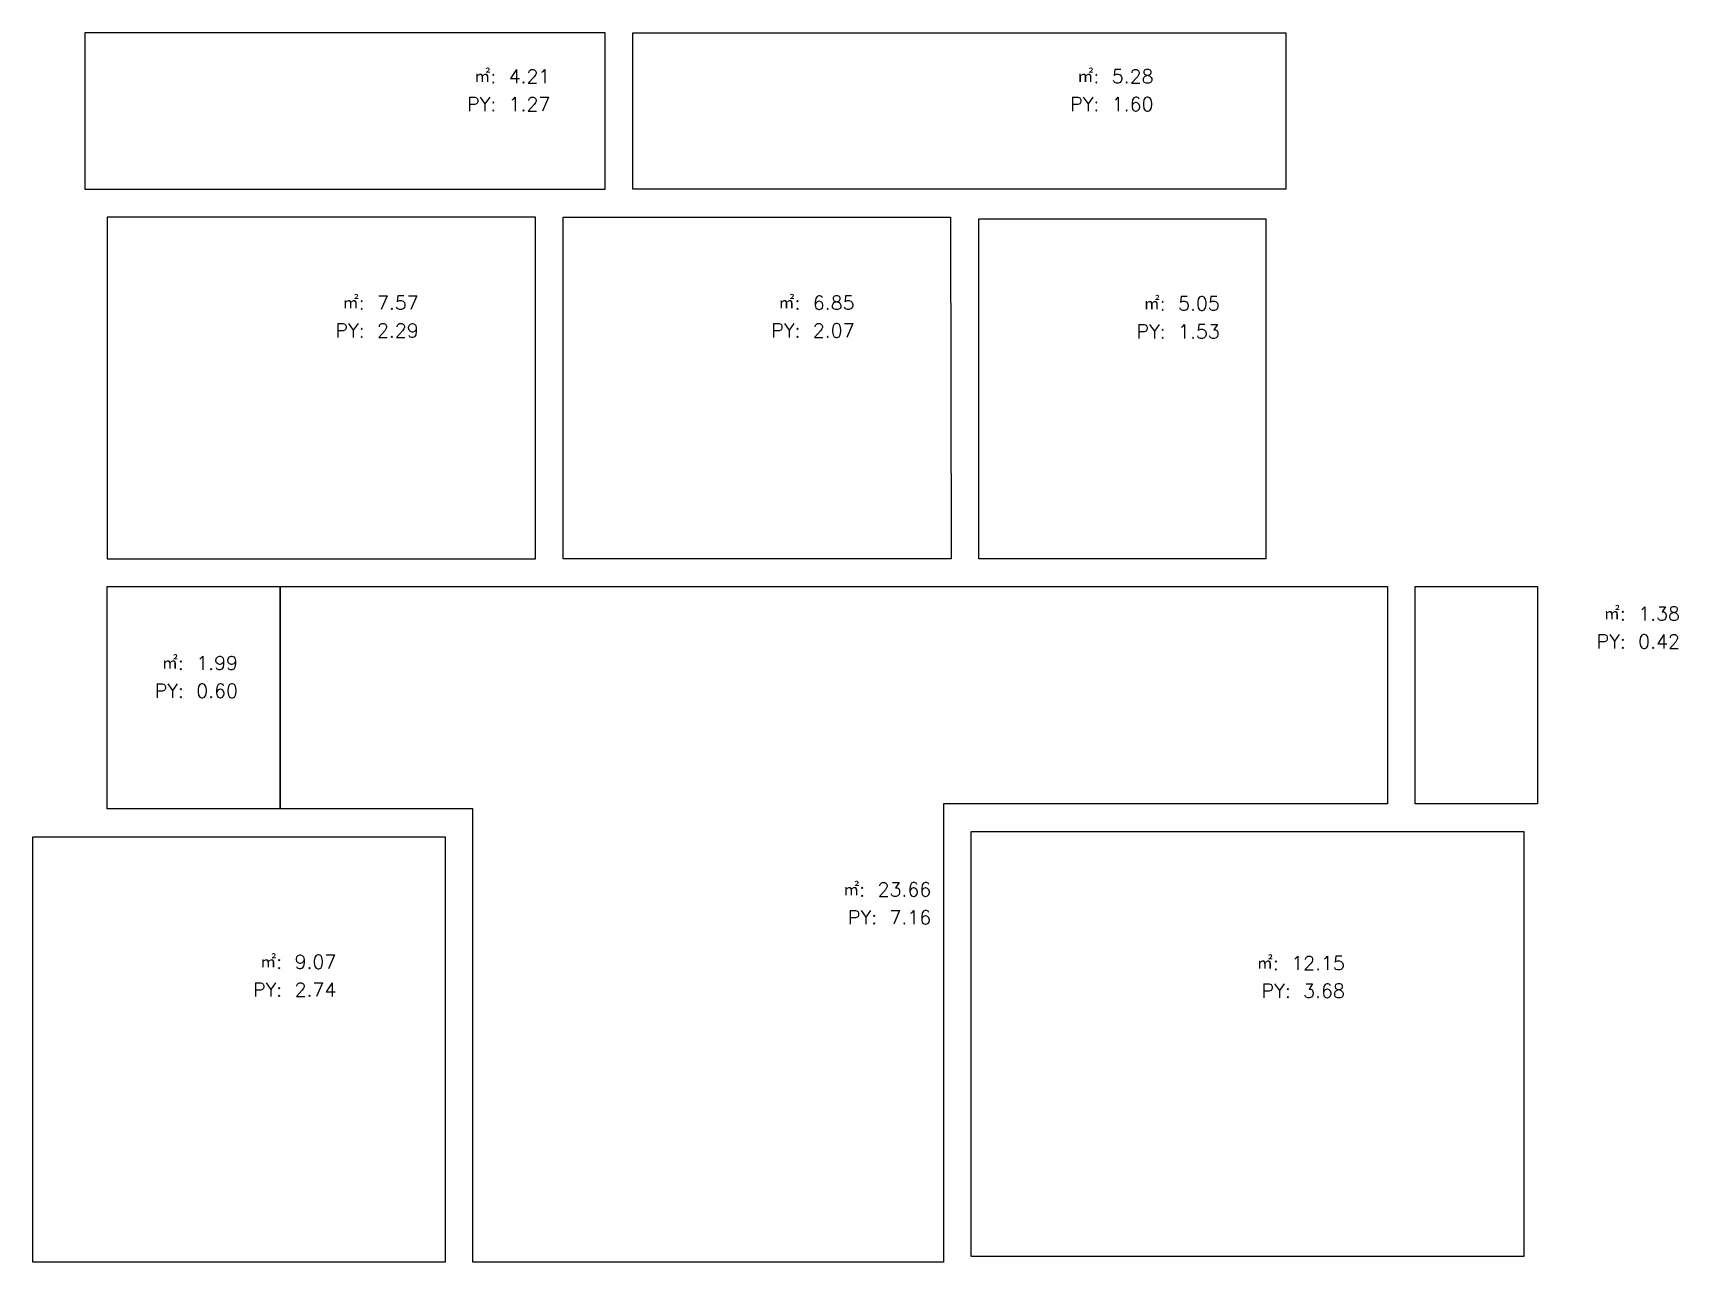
# Model space of a CAD drawing. Header units: inches. Extents: x 7740 to 83056, y -9304 to 75068.
# Drawn here: x 9797 to 21633, y 22413 to 31256 of the extents above; entities that cross this region are included whole.
import ezdxf
from ezdxf.enums import TextEntityAlignment as Align

# ---------------------------------------------------------------- set-up
doc = ezdxf.new("R2010")
doc.units = ezdxf.units.IN
doc.header["$LTSCALE"] = 50
doc.header["$MEASUREMENT"] = 0
doc.layers.add('11-면적TEXT', color=230, linetype='Continuous')
doc.styles.get("Standard").update_dxf_attribs({"font": 'txt.shx', "bigfont": 'whgtxt.shx'})

msp = doc.modelspace()

# ---------------------------------------------------------------- linework, layer by layer
at = {"layer": '11-면적TEXT'}
for points in [[(10170.2, 30131.4), (13913.2, 30131.4), (13913.2, 31256.4), (10170.2, 31256.4)], [(14113.2, 31256.4), (18810.2, 31256.4), (18810.2, 30131.4), (14113.2, 30131.4)], [(10332.2, 27473.4), (13413.2, 27473.4), (13413.2, 29931.4), (10332.2, 29931.4)], [(13613.2, 29931.4), (16399.7, 29931.4), (16403.2, 27473.4), (13613.2, 27473.4)], [(16603.2, 29918.4), (18668.2, 29918.4), (18668.2, 27473.4), (16603.2, 27473.4)], [(10332.2, 27273.4), (11577.2, 27273.4), (11577.2, 25673.4), (10332.2, 25673.4)], [(19742.2, 27273.4), (20622.2, 27273.4), (20622.2, 25710.4), (19742.2, 25710.4)], [(9797.2, 25473.4), (12762.2, 25473.4), (12762.2, 22413.4), (9797.2, 22413.4)], [(16547.2, 25510.4), (20523.2, 25510.4), (20523.2, 22453.4), (16547.2, 22453.4)]]:
    msp.add_lwpolyline(points, close=True, dxfattribs=at)
msp.add_lwpolyline([(11577.2, 27273.4), (19542.2, 27273.4), (19542.2, 25710.4), (16347.2, 25710.4), (16347.2, 22413.4), (12962.2, 22413.4), (12962.2, 25673.4), (11577.2, 25673.4), (11577.2, 27273.4)], dxfattribs=at)

# ---------------------------------------------------------------- texts
for s, p in [('㎡: 4.21', (13519.7, 30893.9)), ('㎡: 5.28', (17858.7, 30893.9)), ('㎡: 7.57', (12572.7, 29265.4)), ('㎡: 6.85', (15708.2, 29265.4)), ('㎡: 5.05', (18335.7, 29258.9)), ('㎡: 1.38', (21645.8, 27028.5)), ('㎡: 1.99', (11272.2, 26673.4)), ('㎡: 23.66', (16259.7, 25043.4)), ('㎡: 9.07', (11979.7, 24523.2)), ('㎡: 12.15', (19235.2, 24514.8))]:
    msp.add_text(s, height=100, dxfattribs=at).set_placement(p, align=Align.RIGHT)
at = {"layer": '11-면적TEXT', "color": 7}
for s, p in [('PY: 1.27', (13519.7, 30693.9)), ('PY: 1.60', (17858.7, 30693.9)), ('PY: 2.29', (12572.7, 29065.4)), ('PY: 2.07', (15708.2, 29065.4)), ('PY: 1.53', (18335.7, 29058.9)), ('PY: 0.42', (21645.8, 26828.5)), ('PY: 0.60', (11272.2, 26473.4)), ('PY: 7.16', (16259.7, 24843.4)), ('PY: 2.74', (11979.7, 24323.2)), ('PY: 3.68', (19235.2, 24314.8))]:
    msp.add_text(s, height=100, dxfattribs=at).set_placement(p, align=Align.RIGHT)

doc.saveas('drawing.dxf')
